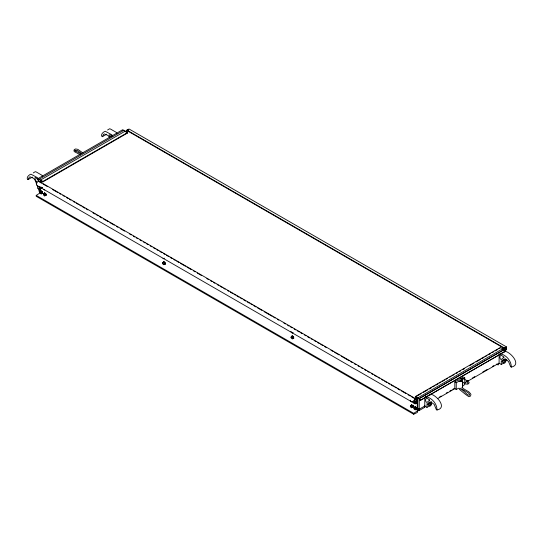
<?xml version="1.0" encoding="UTF-8"?>
<svg xmlns="http://www.w3.org/2000/svg" width="543" height="543" viewBox="0 0 543 543"><rect width="100%" height="100%" fill="white"/><g stroke="black" fill="none" stroke-linecap="round" stroke-linejoin="round"><path stroke-width="0.81" d="M122.983 130.374L123.689 130.598M462.955 378.566L462.446 379.611L462.195 379.272L462.955 378.566L468.453 381.424M40.331 180.507L42.809 181.939L127.659 132.947L127.659 132.506L122.677 129.716L37.834 178.701C37.671 180.67 38.044 178.627 38.838 179.584L38.94 180.615M469.159 382.279L468.65 383.725L467.299 384.227L465.215 383.82L460.247 380.365M40.331 190.362L40.012 190.668L39.395 189.996M80.554 154.497L80.493 153.588L75.09 150.744L75.47 151.029L75.267 150.112L74.948 150.472L77.371 150.465L81.498 153.391M430.165 395.012L430.599 394.191C436.015 394.673 447.887 407.813 436.993 410.006L436.328 409.632L434.176 404.372L430.864 401.99A5.593 3.224 60 0 0 428.461 402.994L427.864 404.155L426.954 403.632L426.954 407.386L424.782 406.13L424.782 397.843M504.481 352.102L504.915 351.287C510.339 351.762 522.203 364.903 511.309 367.095L510.644 366.722L508.492 361.462L505.187 359.079A5.593 3.224 60 0 0 502.784 360.09L502.18 361.244L501.27 360.722L501.27 364.475L499.105 363.226L499.105 354.104M430.599 394.191L426.262 396.695L425.827 397.51L425.576 396.431M504.915 351.287L500.585 353.785L500.151 354.606L499.899 353.52M41.132 187.023L40.325 187.491L41.214 188.007L41.655 187.376M40.331 190.342L40.101 190.668L38.94 189.677L38.94 186.378M39.883 192.256L41.132 191.156L42.015 191.665L42.463 192.806L42.015 193.437L41.214 193.905L40.325 193.396L39.883 192.256L41.132 191.156M41.214 193.905L42.463 192.806M43.372 194.265L44.614 193.165L45.503 193.675L45.945 194.815L45.503 195.446L44.696 195.914L43.813 195.405L43.372 194.265L44.614 193.165M44.696 195.914L45.945 194.815M164.298 258.163L163.85 258.794L162.968 258.285M162.527 263.043L163.776 261.943L164.658 262.452L165.099 263.593L164.658 264.224L163.85 264.692L162.968 264.183L162.527 263.043L163.776 261.943M163.85 264.692L165.099 263.593M290.973 331.298L291.415 332.438L292.297 332.954L292.745 332.323M290.973 337.203L292.222 336.103L293.105 336.612L293.546 337.753L293.105 338.384L292.297 338.852L291.415 338.343L290.973 337.203L291.774 336.735M292.297 338.852L293.546 337.753M412.096 401.243L411.655 401.874L410.766 401.365L410.325 400.225M410.325 406.123L411.574 405.024L412.456 405.54L412.897 406.68L412.456 407.311L411.655 407.773L410.766 407.264L410.325 406.123L411.574 405.024M411.655 407.773L412.897 406.68M414.248 403.374L415.137 403.89L416.386 402.791L415.938 401.65M416.386 402.791L415.137 403.89M413.807 408.132L415.056 407.04L415.938 407.549L416.386 408.689L415.938 409.32L415.137 409.789L414.248 409.273L413.807 408.132L415.056 407.04M415.137 409.789L416.386 408.689M462.514 380.806L462.588 379.075L464.767 377.819L464.767 384.614L462.588 385.869C463.593 388.496 460.016 388.591 458.435 388.265L456.256 389.528L454.824 388.7L454.824 381.905L458.57 379.747L459.154 380.915L461.557 380.881M436.993 410.006C437.149 404.06 432.147 398.067 426.262 396.695M511.309 367.095C511.465 361.149 506.47 355.163 500.585 353.785M38.356 179.102L37.508 177.71L30.951 174.181C29.05 174.676 25.962 177.507 27.686 179.55L28.216 179.394L29.247 177.228L30.17 176.842L33.483 178.28A5.593 3.224 60 0 1 35.886 182.068L36.483 183.914M112.672 136.191L111.824 134.807L105.274 131.27C103.374 131.766 100.279 134.596 102.003 136.639L102.532 136.483L103.57 134.325L104.494 133.931L107.799 135.377A5.593 3.224 60 0 1 109.55 137.671M80.493 153.588L80.086 154.66L74.588 151.768L73.896 150.934L74.303 149.468L75.694 148.952L77.819 149.366L82.916 152.977M37.834 178.701L39.035 179.292L123.919 130.266M39.069 179.258L42.809 181.491L127.659 132.506M125.277 131.114L40.426 180.1M413.264 405.594L413.651 405.254M33.245 172.918L35.288 171.676L36.272 171.988L41.845 175.213L42.693 176.597M107.568 130.008L109.605 128.766L110.589 129.085L116.161 132.302L117.01 133.687M418.762 409.015L418.137 408.974L417.818 408.302L418.049 408.879L419.21 409.225L419.311 399.248C422.481 401.949 416.976 396.376 415.341 396.566L415.341 397.014L417.818 398.447L417.818 410.243L418.436 409.89M467.733 382.958L468.127 382.686L467.218 383.025M41.214 188.007L42.015 187.539M40.325 191.625L41.214 192.134L42.015 191.665M40.325 193.396L41.132 192.928M43.813 193.634L44.696 194.143L45.503 193.675M162.968 262.412L163.85 262.921L164.658 262.452M292.297 332.954L293.105 332.486M291.415 336.572L292.297 337.081L293.105 336.612M410.766 405.492L411.655 406.008L412.456 405.54M414.248 407.508L415.137 408.017L415.938 407.549M28.019 179.618L32.356 177.113M102.335 136.707L106.672 134.202M417.818 401.039L417.35 400.591C413.508 404.922 412.741 400.266 416.114 399.431L416.114 398.983L38.628 181.043L36.456 182.468L36.456 185.17L413.936 403.103L417.282 401.515L417.234 411.065L413.698 413.332L36.218 195.399L36.218 196.294L413.698 414.234L417.35 412.476L417.818 410.779L418.436 410.427M504.338 350.371C506.836 350.642 507.406 345.124 504.372 348.477L126.886 130.537L126.886 130.089L129.064 129.003L506.544 346.943L506.544 349.638L504.875 350.778M126.886 130.537L128.664 129.506M39.666 181.695L41.865 180.432M126.051 131.827L128.243 130.558M36.218 195.399L39.748 193.132L39.944 187.009M415.341 396.566L500.191 347.581C501.807 347.506 507.325 352.882 504.162 350.262M415.341 397.014L421.192 393.634M423.384 392.372L427.775 389.833M429.235 388.992L431.434 387.722M432.893 386.881L434.359 386.032M435.819 385.191L438.018 383.921M439.477 383.08L440.943 382.231M442.402 381.39L444.595 380.12M446.061 379.279L447.527 378.43M449.719 377.168L451.179 376.319M452.645 375.478L454.104 374.629M456.303 373.367L457.763 372.518M459.229 371.677L460.688 370.835M462.887 369.566L464.346 368.717M469.464 365.765L473.856 363.233M476.048 361.964L480.44 359.432M481.899 358.584L484.098 357.321M485.557 356.473L487.023 355.631M488.483 354.783L490.682 353.52M492.141 352.672L493.607 351.83M495.067 350.982L497.266 349.719M498.725 348.871L500.191 348.029M417.723 397.931L502.54 348.864M416.114 398.983L413.936 400.408L413.936 403.103M126.886 130.089L504.372 348.029L506.544 346.943M414.024 400.367L417.682 398.257M502.601 349.224L504.8 347.961M419.081 398.65L503.931 349.665M419.115 398.732L503.965 349.746M414.024 401.976L417.682 399.865M504.067 349.991L505.533 349.142L505.533 347.534M420.173 400.408L426.024 397.028M431.142 394.075L499.899 354.375M420.268 400.462L504.386 351.898M454.824 381.905L456.256 382.734L458.435 381.478L461.435 381.43M439.674 396.899L441.14 396.051M446.258 393.098L447.724 392.25M449.916 390.987L451.376 390.139M452.842 389.297L454.301 388.455M466.009 381.695L468.202 380.426M472.593 377.894L474.786 376.625M482.829 371.982L487.22 369.45M492.338 366.491L493.804 365.649M419.21 409.225L425.06 405.845M427.864 404.155L431.475 402.071M437.495 398.664L455.054 388.53M465.29 382.618L498.942 363.192M502.18 361.244L505.791 359.161M505.54 360.308L506.782 359.588L506.782 360.491L505.499 361.231M419.128 410.556L424.701 407.338M426.954 407.386L431.285 404.881L431.285 401.874M501.27 364.475L504.162 362.805M503.612 362.48L502.492 362.378L502.492 361.584L503.612 360.192L504.447 360.857M429.296 405.39L428.176 405.288L428.176 404.494L429.296 403.096L430.124 403.761M39.096 189.819L38.94 190.695A0.876 0.509 60 0 0 39.558 191.767M41.73 187.552L42.354 187.674M41.573 187.64L42.198 187.769M40.942 190.946L42.198 191.672L42.585 193.274M41.73 193.451L42.354 193.579M41.573 193.539L42.741 193.186L42.354 191.584L41.098 190.858L40.555 192.1M45.212 195.46L46.223 195.195L45.836 193.593L44.58 192.867L44.193 194.021M45.055 195.548L46.074 195.283L45.68 193.681L44.424 192.955L44.037 194.109M163.586 261.733L164.841 262.459L165.228 264.061M164.366 264.237L164.997 264.366M164.21 264.326L165.384 263.973L164.997 262.371L163.742 261.645L163.199 262.887M292.813 338.398L293.831 338.133L293.444 336.531L292.188 335.805L291.795 336.959M292.657 338.486L293.675 338.221L293.288 336.619L292.032 335.893L291.645 337.047M412.008 401.508L412.639 401.637M415.653 403.435L416.277 403.558M415.497 403.524L416.664 403.164L416.277 401.562M411.384 404.813L412.639 405.54L413.026 407.148M412.164 407.325L412.795 407.447M412.008 407.413L413.182 407.053L412.795 405.451L411.54 404.725L410.997 405.974M415.653 409.334L416.664 409.069L416.277 407.46L415.022 406.741L414.635 407.895M415.497 409.422L416.508 409.157L416.121 407.555L414.866 406.829L414.479 407.983M461.048 379.326L461.767 379.747L461.767 380.582M125.8 131.874L127.659 132.947M496.526 364.061L497.863 364.835A0.876 0.509 60 0 0 498.488 364.475L498.331 363.423M464.767 377.819L463.335 376.991L459.588 379.157L459.901 379.333M38.519 179.618L38.763 178.823M39.367 181.912L41.567 183.188M43.04 184.036L47.445 186.575M52.583 189.548L57.728 192.514M59.194 193.362L60.66 194.211M62.866 195.48L64.332 196.328M66.538 197.604L68.004 198.453M69.477 199.301L70.943 200.143M73.149 201.419L74.615 202.267M76.088 203.116L78.287 204.385M79.76 205.234L81.226 206.082M82.692 206.931L84.898 208.2M86.364 209.048L87.837 209.897M92.975 212.87L95.181 214.139M96.647 214.987L98.12 215.836M99.586 216.684L101.792 217.953M103.258 218.802L108.396 221.768M109.869 222.616L114.274 225.162M116.48 226.431L117.946 227.279M120.152 228.555L124.557 231.101M129.696 234.067L131.168 234.915M133.368 236.185L134.84 237.033M136.307 237.882L137.773 238.73M139.979 239.999L141.445 240.848M143.651 242.124L145.117 242.972M146.59 243.821L148.056 244.669M150.262 245.938L151.728 246.787M153.201 247.635L155.4 248.904M156.873 249.753L158.339 250.601M159.805 251.45L162.011 252.726M163.477 253.567L164.95 254.416M166.416 255.264L168.622 256.54M170.088 257.389L172.294 258.658M173.76 259.506L175.233 260.355M176.699 261.203L178.905 262.473M180.371 263.321L185.509 266.294M186.982 267.136L191.387 269.681M193.593 270.957L195.059 271.805M197.265 273.075L201.67 275.62M206.808 278.586L208.281 279.435M210.48 280.704L211.953 281.552M213.419 282.401L214.885 283.249M217.091 284.525L218.557 285.374M220.03 286.222L222.23 287.491M223.702 288.34L225.169 289.188M227.374 290.457L228.841 291.306M230.313 292.154L232.513 293.424M233.985 294.272L235.452 295.12M236.918 295.969L239.124 297.245M240.59 298.093L242.063 298.942M243.529 299.79L245.735 301.06M247.201 301.908L249.407 303.177M250.873 304.026L252.339 304.874M253.812 305.723L256.011 306.992M257.484 307.84L261.889 310.386M264.095 311.662L272.172 316.325M273.638 317.173L275.111 318.022M277.31 319.291L278.783 320.139M283.921 323.105L285.387 323.954M287.593 325.23L289.059 326.078M290.532 326.92L291.998 327.768M294.204 329.044L295.67 329.893M297.143 330.741L299.342 332.011M300.815 332.859L302.281 333.707M304.487 334.977L305.953 335.825M307.419 336.674L309.625 337.95M311.091 338.798L312.564 339.646M314.03 340.488L316.236 341.764M317.703 342.613L319.175 343.461M320.641 344.31L322.847 345.579M324.314 346.427L326.519 347.696M330.925 350.242L333.124 351.518M334.597 352.366L339.002 354.905M341.208 356.181L349.285 360.844M350.751 361.692L352.224 362.541M354.423 363.81L355.896 364.658M358.095 365.934L359.568 366.783M361.034 367.625L362.5 368.473M364.706 369.749L366.172 370.597M367.645 371.446L369.111 372.294M371.317 373.564L372.783 374.412M374.256 375.261L376.455 376.53M377.928 377.378L379.394 378.227M381.6 379.503L383.066 380.351M384.532 381.193L386.738 382.469M388.204 383.317L389.677 384.166M391.143 385.014L393.349 386.283M394.815 387.132L396.288 387.98M397.754 388.829L399.96 390.098M401.426 390.946L405.831 393.492M408.037 394.761L410.236 396.037M411.709 396.885L416.114 399.431M424.334 405.797L424.782 407.026A0.876 0.509 60 0 1 424.477 407.467M43.813 189.507L44.696 190.016M39.558 189.446L37.392 188.197L37.392 185.19M417.248 409.829L418.592 410.603A0.876 0.509 60 0 0 419.21 410.243L419.053 409.191M462.84 388.313L468.88 391.863L470.584 393.723L470.978 394.7L470.306 396.247L468.901 396.716C465.521 394.612 462.432 391.849 459.303 389.283M462.229 389.256L468.31 392.833L469.559 394.286L469.498 395.304C466.892 395.555 464.027 390.118 460.803 389.29M111.98 136.334C110.324 134.175 107.405 134.202 110.188 136.985M416.121 401.65L416.508 403.259M415.137 402.119L415.578 403.259M415.137 408.017L415.578 409.157M411.655 406.008L412.096 407.148M292.297 337.081L292.745 338.221M163.85 262.921L164.298 264.061M44.696 194.143L45.137 195.283M41.214 192.134L41.655 193.274M37.128 182.903C33.286 177.072 34.962 175.267 38.478 180.907M505.608 358.971L505.608 361.971M504.372 348.029L504.372 348.477M462.643 381.383L462.643 387.424M462.588 382.096L462.588 385.869M456.256 382.734L456.256 389.528M413.698 413.332L413.698 414.234M411.153 405.119L411.153 405.886M163.348 262.038L163.348 262.798M42.809 181.491L42.809 181.939M40.711 191.251L40.711 192.012M40.331 187.064L40.331 192.303M38.628 181.043L38.628 181.491M429.662 400.048L426.927 402.512C425.42 402.091 425.04 398.834 426.499 398.386L427.042 398.141L429.662 400.048M503.985 357.138L501.243 359.609C499.743 359.188 499.356 355.923 500.816 355.475L501.365 355.231L503.985 357.138M431.244 404.406L430.409 406.035L429.289 405.933L429.73 404.27L431.006 403.795L431.244 404.406M505.56 361.502L504.732 363.124L503.612 363.023L504.053 361.366L505.323 360.885L505.56 361.502M461.801 378.593L460.715 378.838L460.674 378.423L461.801 378.593"/></g></svg>
